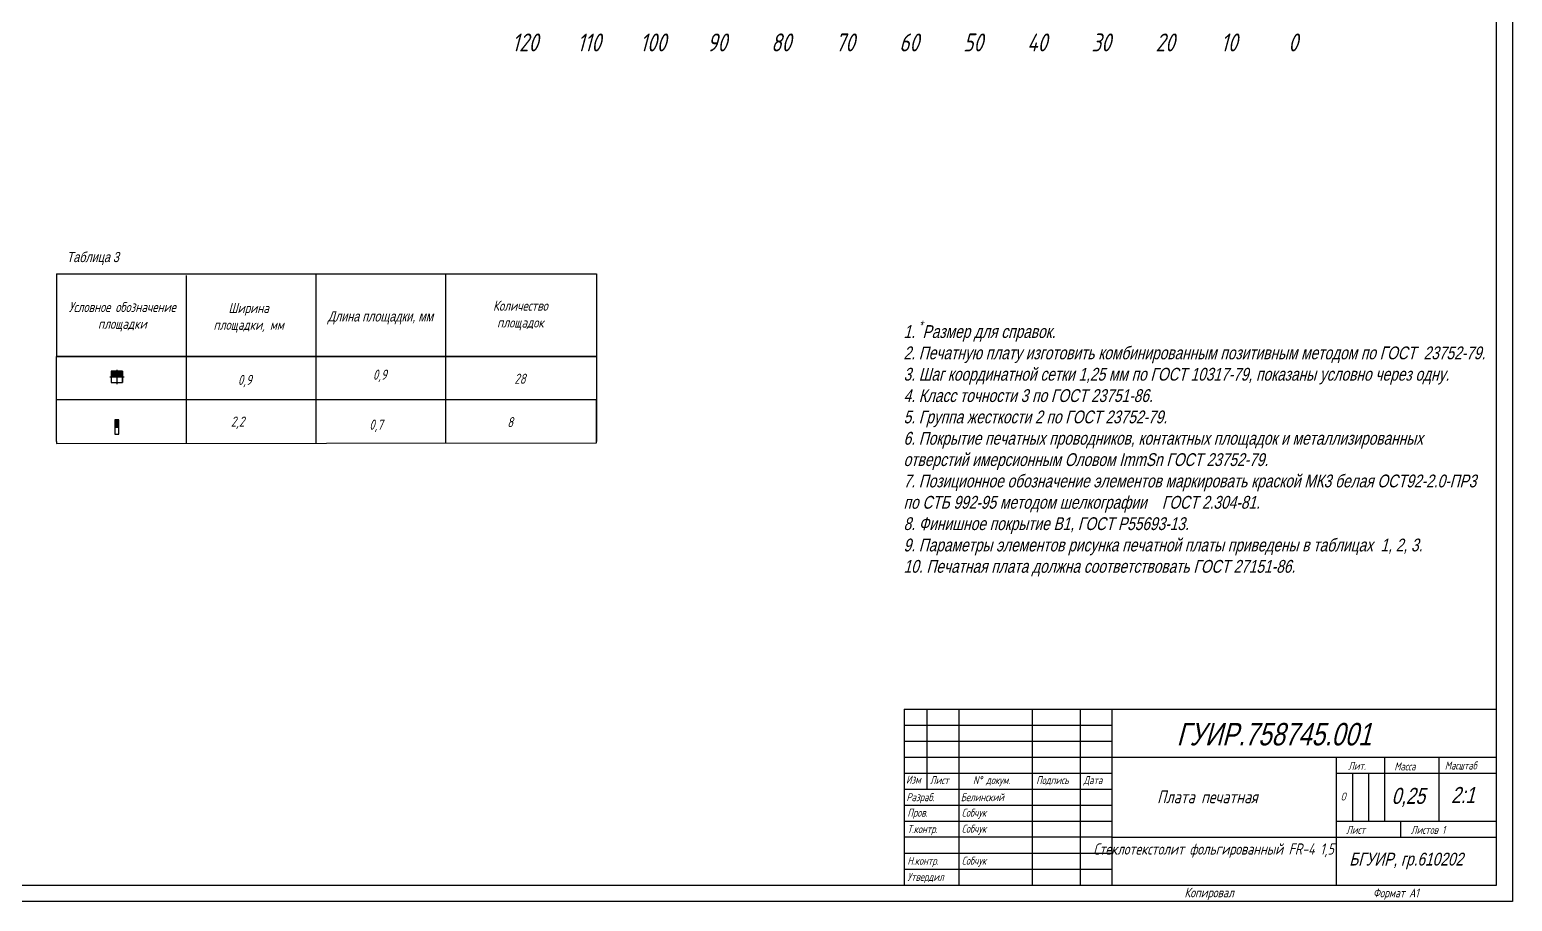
# Model space of a CAD drawing. Header units: millimetres. Extents: x 4478846 to 4492776, y 3796523 to 3799112.
# Drawn here: x 4481979.1 to 4482442.4, y 3797670.5 to 3797942.8 of the extents above; entities that cross this region are included whole.
import ezdxf

# ---------------------------------------------------------------- set-up
doc = ezdxf.new("R2010")
doc.units = ezdxf.units.MM
doc.layers.get('0').update_dxf_attribs({"lineweight": 25})
for name, color, linetype in [('MultiLayer', 9, 'Continuous'), ('RAHMEN025', 7, 'Continuous'), ('Title', 7, 'Continuous'), ('Текст', 4, 'Continuous')]:
    doc.layers.add(name, color=color, linetype=linetype)
doc.layers.add('Tonkaya', color=3, linetype='Continuous', lineweight=25)
doc.styles.add('ESKD', font='standarteskd.shx', dxfattribs={"width": 0.8, "oblique": 15})
doc.styles.add('стиль рамки', font='romans.shx', dxfattribs={"width": 0.75, "oblique": 15, "height": 3.5})
doc.styles.add('стиль1', font='romans.shx', dxfattribs={"width": 0.75, "oblique": 15, "height": 3.5})

msp = doc.modelspace()

# ---------------------------------------------------------------- hatches: boundary and pattern name
at = {"layer": 'Tonkaya', "lineweight": 30}
h = msp.add_hatch(color=0, dxfattribs=at)
h.dxf.hatch_style = 1
h.paths.add_polyline_path([(4482006.92625, 3797820.89806), (4482005.70705, 3797820.89806), (4482005.70705, 3797818.68826), (4482006.92625, 3797818.68826)])

# ---------------------------------------------------------------- linework, layer by layer
for p, q in [((4482437.3779, 3797675.51068), (4482437.3779, 3798259.51068)), ((4482252.3779, 3797725.51068), (4482317.3779, 3797725.51068)), ((4482252.3779, 3797720.51068), (4482317.3779, 3797720.51068)), ((4482252.3779, 3797715.51068), (4482317.3779, 3797715.51068)), ((4482392.3779, 3797710.51068), (4482392.3779, 3797695.51068)), ((4482397.3779, 3797710.51068), (4482397.3779, 3797695.51068)), ((4482252.3779, 3797700.51068), (4482317.3779, 3797700.51068)), ((4482252.3779, 3797695.51068), (4482317.3779, 3797695.51068)), ((4482317.3779, 3797690.51068), (4482252.3779, 3797690.51068)), ((4482252.3779, 3797685.51068), (4482317.3779, 3797685.51068)), ((4482252.3779, 3797680.51068), (4482317.3779, 3797680.51068)), ((4481622.3779, 3797675.51068), (4482437.3779, 3797675.51068))]:
    msp.add_line(p, q)
at = {"color": 7, "linetype": 'Continuous'}
for p, q in [((4482008.12046, 3797836.15572), (4482004.51406, 3797836.15572)), ((4482004.51406, 3797836.15572), (4482004.51406, 3797832.54933)), ((4482006.31726, 3797836.57359), (4482006.31604, 3797832.1007)), ((4482008.12023, 3797836.15473), (4482008.11826, 3797832.54834)), ((4482008.12046, 3797832.54933), (4482008.12046, 3797836.15572)), ((4482004.13494, 3797834.35252), (4482008.56392, 3797834.35252)), ((4482004.51406, 3797832.54933), (4482008.12046, 3797832.54933))]:
    msp.add_line(p, q, dxfattribs=at)
for points in [[(4482252.3779, 3797730.51068), (4482437.3779, 3797730.51068)], [(4482252.3779, 3797730.51068), (4482252.3779, 3797675.51068)], [(4482259.3779, 3797730.51068), (4482259.3779, 3797705.51068)], [(4482269.3779, 3797730.51068), (4482269.3779, 3797675.51068)], [(4482292.3779, 3797730.51068), (4482292.3779, 3797675.51068)], [(4482307.3779, 3797730.51068), (4482307.3779, 3797675.51068)], [(4482317.3779, 3797675.51068), (4482317.3779, 3797730.51068)], [(4482317.3779, 3797715.51068), (4482437.3779, 3797715.51068)], [(4482387.3779, 3797675.51068), (4482387.3779, 3797715.51068)], [(4482402.3779, 3797715.51068), (4482402.3779, 3797696.51068), (4482402.3779, 3797695.51068)], [(4482419.3779, 3797715.51068), (4482419.3779, 3797695.51068)], [(4482252.3779, 3797710.51068), (4482317.3779, 3797710.51068)], [(4482387.3779, 3797710.51068), (4482437.3779, 3797710.51068)], [(4482252.3779, 3797705.51068), (4482317.3779, 3797705.51068)], [(4482387.3779, 3797695.51068), (4482437.3779, 3797695.51068)], [(4482407.3779, 3797695.51068), (4482407.3779, 3797690.51068)], [(4482317.3779, 3797690.51068), (4482437.3779, 3797690.51068)]]:
    msp.add_lwpolyline(points)
at = {"color": 7}
for points in [[(4482006.31726, 3797834.35252), (4482006.31726, 3797836.15572), (4482004.51406, 3797834.35252), (4482004.51406, 3797836.15572)], [(4482006.31726, 3797834.35252), (4482006.31726, 3797836.15572), (4482004.51406, 3797834.35252), (4482004.51406, 3797836.15572)], [(4482006.31605, 3797834.35252), (4482006.31703, 3797836.15572), (4482008.11924, 3797834.35154), (4482008.12023, 3797836.15473)], [(4482006.31605, 3797834.35252), (4482006.31703, 3797836.15572), (4482008.11924, 3797834.35154), (4482008.12023, 3797836.15473)]]:
    msp.add_solid(points, dxfattribs=at)
at = {"layer": 'RAHMEN025'}
for p, q in [((4482442.3779, 3798264.51068), (4482442.3779, 3797670.51068)), ((4482442.3779, 3797670.51068), (4481602.3779, 3797670.51068))]:
    msp.add_line(p, q, dxfattribs=at)
at = {"layer": 'Tonkaya', "color": 0, "lineweight": 30}
for p, q in [((4481987.46964, 3797866.49605), (4482156.21964, 3797866.49605)), ((4481987.46964, 3797866.49605), (4481987.46964, 3797840.66834)), ((4482027.96964, 3797865.98668), (4482027.96964, 3797814.16602)), ((4482068.46964, 3797866.39245), (4482068.46964, 3797814.16602)), ((4482108.96964, 3797866.39245), (4482108.96964, 3797814.16602)), ((4482156.21964, 3797866.49605), (4482156.21964, 3797814.16602)), ((4481987.46964, 3797840.66834), (4482156.21964, 3797840.66834)), ((4481987.46964, 3797840.66834), (4482156.21964, 3797840.66834)), ((4482156.21964, 3797840.66834), (4481987.46964, 3797840.66834)), ((4481987.46964, 3797840.66834), (4482156.21964, 3797840.66834)), ((4482156.21964, 3797840.66834), (4481987.46964, 3797840.66834)), ((4481987.46964, 3797814.16602), (4481987.46964, 3797840.66834)), ((4482156.21964, 3797840.48212), (4482156.21964, 3797814.16602)), ((4482156.21964, 3797827.16834), (4481987.46964, 3797827.16834)), ((4482156.21964, 3797813.76025), (4482156.21964, 3797826.9183)), ((4482005.70705, 3797820.89806), (4482005.70705, 3797816.47846)), ((4482006.92625, 3797820.89806), (4482005.70705, 3797820.89806)), ((4482005.70705, 3797820.89806), (4482005.70705, 3797816.47846)), ((4482005.70705, 3797818.68826), (4482006.92625, 3797818.68826)), ((4482006.92625, 3797816.47846), (4482006.92625, 3797820.89806)), ((4482006.92625, 3797816.47846), (4482006.92625, 3797820.89806)), ((4481987.46964, 3797814.16602), (4481987.46964, 3797813.57403)), ((4481987.46964, 3797813.57403), (4482156.21964, 3797813.76025)), ((4482005.70705, 3797816.47846), (4482006.92625, 3797816.47846)), ((4482005.70705, 3797816.47846), (4482006.92625, 3797816.47846)), ((4482027.96964, 3797814.16602), (4482027.96964, 3797813.61872)), ((4482068.46964, 3797814.16602), (4482068.49879, 3797813.66345)), ((4482108.96964, 3797814.16602), (4482108.99874, 3797813.70814)), ((4482156.21964, 3797813.76025), (4482156.21964, 3797814.16602))]:
    msp.add_line(p, q, dxfattribs=at)

# ---------------------------------------------------------------- texts
at = {"color": 7, "char_height": 7, "attachment_point": 1, "style": 'ESKD'}
for s, insert in [('{\\H0.71429x;0,25\\P} ', (4482404.66432, 3797705.95565)), ('{\\H0.71429x;2:1\\P} ', (4482423.24919, 3797706.22063))]:
    msp.add_mtext_dynamic_manual_height_columns(s, width=101.2474268, gutter_width=20, heights=[0], dxfattribs=dict(at, insert=insert))
at = {"color": 7, "lineweight": 20, "insert": (4482312.66212, 3797688.60574), "char_height": 3.5, "width": 72.760914, "attachment_point": 1, "style": 'стиль рамки'}
msp.add_mtext('\\pxqc;Стеклотекстолит фольгированный FR-4 1,5', dxfattribs=at)
at = {"insert": (4482391.427, 3797685.69749), "char_height": 4, "width": 105.9279495, "attachment_point": 1, "style": 'ESKD'}
msp.add_mtext('БГУИР, гр.610202 ', dxfattribs=at)
at = {"layer": 'MultiLayer', "color": 7, "lineweight": -2, "insert": (4482252.14801, 3797851.86306), "char_height": 4, "attachment_point": 1, "style": 'ESKD'}
msp.add_mtext_dynamic_manual_height_columns('\\A1;1. {\\H0.7x;\\S*^ ;}Размер для справок.\\P2. Печатную плату изготовить комбинированным позитивным методом по ГОСТ  23752-79.\\P3. Шаг координатной сетки 1,25 мм по ГОСТ 10317-79, показаны условно через одну.\\P4. Класс точности 3 по ГОСТ 23751-86.\\P5. Группа жесткости 2 по ГОСТ 23752-79.{\\A0; \\P6. Покрытие печатных проводников, контактных площадок и металлизированных отверстий имерсионным Оловом ImmSn ГОСТ 23752-79.\\P7. Позиционное обозначение элементов маркировать краской МК3 белая ОСТ92-2.0-ПР3 по СТБ 992-95 методом шелкографии    ГОСТ 2.304-81.\\P8. Финишное покрытие В1, ГОСТ Р55693-13.\\P9. Параметры элементов рисунка печатной платы приведены в таблицах  1, 2, 3.\\P10. Печатная плата должна соответствовать ГОСТ 27151-86.}', width=180.3452774, gutter_width=50, heights=[0], dxfattribs=at)
at = {"layer": 'Title', "insert": (4482367.90323, 3797722.67292), "char_height": 7, "width": 120, "attachment_point": 5, "style": 'ESKD'}
msp.add_mtext('ГУИР.758745.001 ', dxfattribs=at)
at = {"layer": 'Tonkaya', "color": 0, "style": 'стиль1', "oblique": 15, "width": 0.75}
for s, p in [('2,2', (4482041.94797, 3797818.81076, -67.21246)), ('8', (4482128.29581, 3797818.63437)), ('0,7', (4482085.18781, 3797817.8536, -67.21246))]:
    msp.add_text(s, height=3.15, dxfattribs=at).set_placement(p)
at = {"layer": 'Tonkaya', "color": 7, "lineweight": 30, "char_height": 5.6, "width": 108, "attachment_point": 5, "style": 'стиль1'}
for s, insert in [('120', (4482133.87611, 3797938.8208, -119.48881)), ('110', (4482153.87611, 3797938.8208, -119.48881)), ('100', (4482173.87611, 3797938.8208, -119.48881)), ('90', (4482193.87611, 3797938.8208, -119.48881)), ('80', (4482213.87611, 3797938.8208, -119.48881)), ('70', (4482233.87611, 3797938.8208, -119.48881)), ('60', (4482253.87611, 3797938.8208, -119.48881)), ('50', (4482273.87611, 3797938.8208, -119.48881)), ('40', (4482293.87611, 3797938.8208, -119.48881)), ('30', (4482313.87611, 3797938.8208, -119.48881)), ('20', (4482333.87611, 3797938.8208, -119.48881)), ('10', (4482353.87611, 3797938.8208, -119.48881)), ('0', (4482373.87611, 3797938.8208, -119.48881))]:
    msp.add_mtext(s, dxfattribs=dict(at, insert=insert))
at = {"layer": 'Tonkaya', "color": 0, "insert": (4481998.79388, 3797871.32716), "char_height": 3.15, "width": 43.74, "attachment_point": 5, "style": 'ESKD'}
msp.add_mtext('Таблица 3', dxfattribs=at)
at = {"layer": 'Tonkaya', "color": 0, "lineweight": 30, "char_height": 3.15, "attachment_point": 5}
for s, insert, width, style in [('Условное обозначение площадки', (4482008.02172, 3797853.1221), 39.1262032, 'стиль1'), ('Ширина площадки, мм', (4482047.49611, 3797852.81414), 27.84375, 'стиль1'), ('Длина площадки, мм', (4482088.66271, 3797852.78538), 37.1133674, 'ESKD'), ('Количество площадок', (4482132.40483, 3797853.52915), 27.1534118, 'стиль1'), (' 0,9', (4482087.70918, 3797834.65923, -67.21246), 60.75, 'стиль1'), ('28', (4482132.28489, 3797833.76332), 60.75, 'стиль1'), ('0,9', (4482046.30918, 3797833.02995, -67.21246), 60.75, 'стиль1')]:
    msp.add_mtext(s, dxfattribs=dict(at, insert=insert, width=width, style=style))
at = {"layer": 'Текст', "style": 'стиль1', "oblique": 15, "width": 0.75}
for s, height, p in [('Лит.', 2.5, (4482391.09587, 3797711.57586)), ('Масса', 2.5, (4482405.49738, 3797711.40474)), ('Масштаб', 2.5, (4482421.27832, 3797711.69293)), ('Изм', 2.5, (4482252.92303, 3797707.27835)), ('Лист', 2.5, (4482260.39879, 3797707.12805)), ('N%%d докум. ', 2.5, (4482273.85476, 3797707.12805)), ('Подпись', 2.5, (4482293.59787, 3797707.12805)), ('Дата', 2.5, (4482308.38607, 3797707.12805)), ('Разраб.', 2.5, (4482253.0392, 3797701.79408)), ('Белинский', 2.5, (4482270.0392, 3797701.79408)), ('О  ', 2.5, (4482388.76423, 3797701.99723)), ('Пров.', 2.5, (4482253.3401, 3797696.96197)), ('Собчук', 2.5, (4482270.3401, 3797696.96197)), ('Т.контр.', 2.5, (4482253.3401, 3797691.84484)), ('Собчук', 2.5, (4482270.3401, 3797691.96197)), ('Лист   ', 2.5, (4482390.47037, 3797691.57586)), ('Листов 1', 2.5, (4482410.67864, 3797691.57586)), ('Н.контр.', 2.5, (4482253.3401, 3797681.92262)), ('Собчук', 2.5, (4482270.3401, 3797681.96197)), ('Утвердил', 2.5, (4482253.3401, 3797676.903)), ('Копировал', 3, (4482339.91343, 3797671.76068)), ('Формат А1', 2.75, (4482398.842, 3797671.76068))]:
    msp.add_text(s, height=height, dxfattribs=at).set_placement(p)
at = {"layer": 'Текст', "color": 7, "style": 'стиль1', "oblique": 15, "width": 0.75}
msp.add_text('Плата печатная ', height=4, dxfattribs=at).set_placement((4482331.37771, 3797701.15105))

doc.saveas('drawing.dxf')
